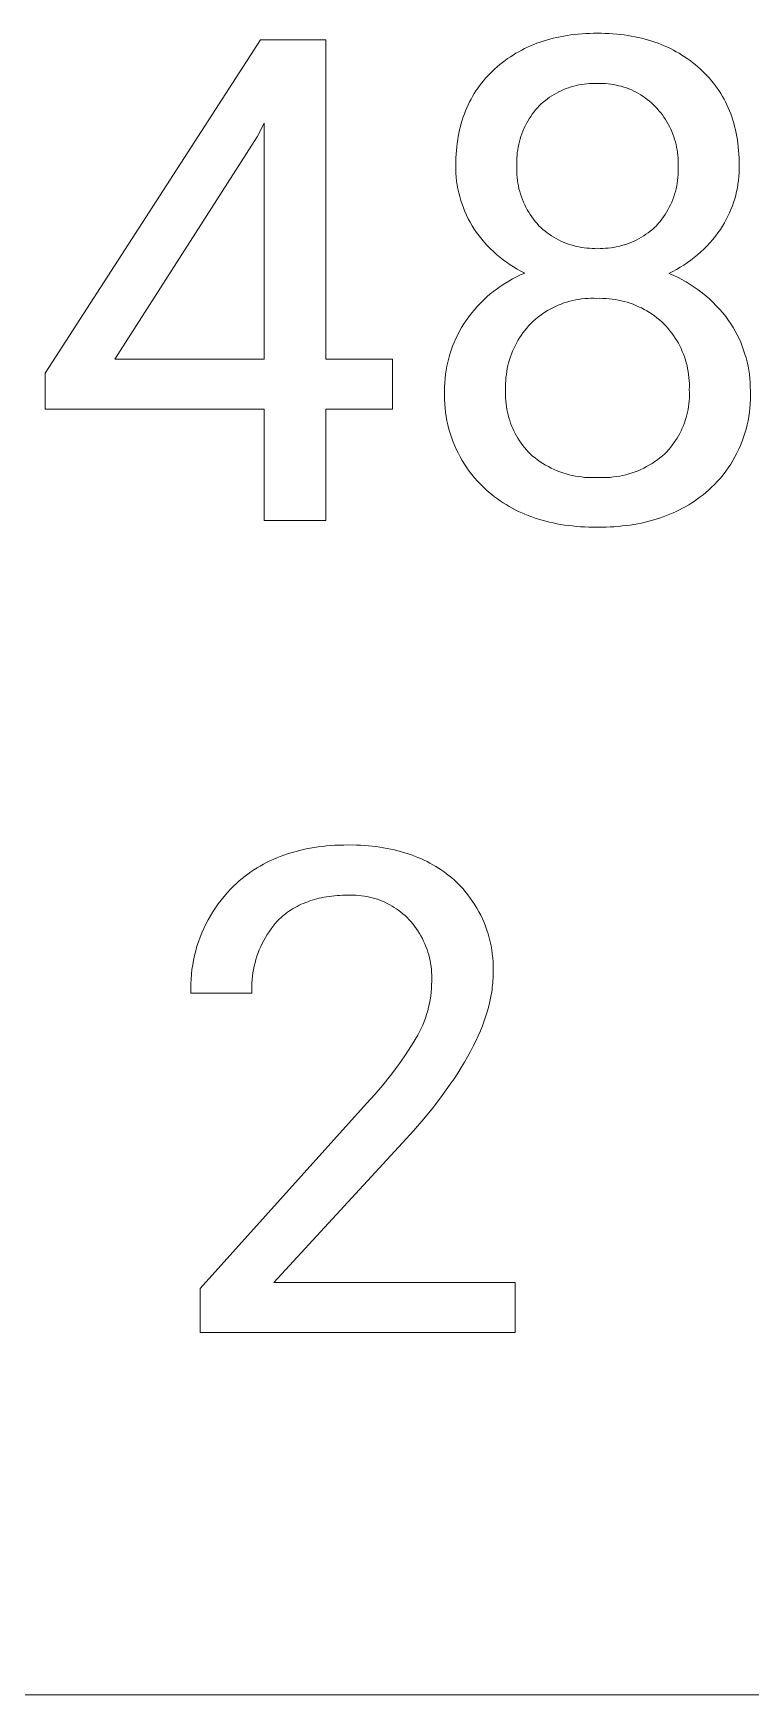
# Model space of a CAD drawing. Header units: millimetres. Extents: x 4001 to 9794, y -321 to 3726.
# Drawn here: x 8611.9 to 8693.7, y 2.4 to 192 of the extents above; entities that cross this region are included whole.
import ezdxf

# ---------------------------------------------------------------- set-up
doc = ezdxf.new("R2010")
doc.units = ezdxf.units.MM
doc.header["$MEASUREMENT"] = 0
doc.layers.add('Domyślny', color=7, linetype='Continuous', true_color=0x000000)

msp = doc.modelspace()

# ---------------------------------------------------------------- linework, layer by layer
at = {"layer": 'Domyślny', "color": 18, "lineweight": 15, "true_color": 0x000000}
for p, q in [((8671.21, 191.4), (8671.6, 191.49)), ((8671.6, 191.49), (8671.99, 191.58)), ((8671.99, 191.58), (8672.4, 191.65)), ((8672.4, 191.65), (8672.8, 191.72)), ((8672.8, 191.72), (8673.22, 191.78)), ((8673.22, 191.78), (8673.63, 191.83)), ((8673.63, 191.83), (8674.06, 191.88)), ((8674.06, 191.88), (8674.49, 191.91)), ((8674.49, 191.91), (8674.92, 191.94)), ((8674.92, 191.94), (8675.36, 191.96)), ((8675.36, 191.96), (8675.81, 191.97)), ((8675.81, 191.97), (8676.26, 191.97)), ((8676.26, 191.97), (8676.71, 191.97)), ((8676.71, 191.97), (8677.15, 191.96)), ((8677.15, 191.96), (8677.59, 191.94)), ((8677.59, 191.94), (8678.02, 191.91)), ((8678.02, 191.91), (8678.45, 191.88)), ((8678.45, 191.88), (8678.87, 191.83)), ((8678.87, 191.83), (8679.29, 191.78)), ((8679.29, 191.78), (8679.7, 191.72)), ((8679.7, 191.72), (8680.11, 191.65)), ((8680.11, 191.65), (8680.51, 191.58)), ((8680.51, 191.58), (8680.91, 191.49)), ((8680.91, 191.49), (8681.3, 191.4)), ((8613.27, 153.21), (8637.82, 191.23)), ((8637.82, 191.23), (8645.25, 191.23)), ((8645.25, 191.23), (8645.25, 154.79)), ((8666.63, 189.49), (8666.95, 189.69)), ((8666.95, 189.69), (8667.28, 189.87)), ((8667.28, 189.87), (8667.61, 190.05)), ((8667.61, 190.05), (8667.94, 190.22)), ((8667.94, 190.22), (8668.28, 190.39)), ((8668.28, 190.39), (8668.63, 190.54)), ((8668.63, 190.54), (8668.98, 190.69)), ((8668.98, 190.69), (8669.34, 190.83)), ((8669.34, 190.83), (8669.7, 190.96)), ((8669.7, 190.96), (8670.07, 191.08)), ((8670.07, 191.08), (8670.44, 191.2)), ((8670.44, 191.2), (8670.82, 191.3)), ((8670.82, 191.3), (8671.21, 191.4)), ((8681.3, 191.4), (8681.68, 191.3)), ((8681.68, 191.3), (8682.06, 191.2)), ((8682.06, 191.2), (8682.44, 191.08)), ((8682.44, 191.08), (8682.81, 190.96)), ((8682.81, 190.96), (8683.17, 190.83)), ((8683.17, 190.83), (8683.53, 190.69)), ((8683.53, 190.69), (8683.88, 190.54)), ((8683.88, 190.54), (8684.23, 190.39)), ((8684.23, 190.39), (8684.57, 190.22)), ((8684.57, 190.22), (8684.91, 190.05)), ((8684.91, 190.05), (8685.24, 189.87)), ((8685.24, 189.87), (8685.56, 189.69)), ((8685.56, 189.69), (8685.88, 189.49)), ((8664.27, 187.65), (8664.55, 187.9)), ((8664.55, 187.9), (8664.83, 188.15)), ((8664.83, 188.15), (8665.12, 188.4)), ((8665.12, 188.4), (8665.41, 188.63)), ((8665.41, 188.63), (8665.71, 188.86)), ((8665.71, 188.86), (8666.01, 189.08)), ((8666.01, 189.08), (8666.32, 189.29)), ((8666.32, 189.29), (8666.63, 189.49)), ((8685.88, 189.49), (8686.2, 189.29)), ((8686.2, 189.29), (8686.5, 189.08)), ((8686.5, 189.08), (8686.81, 188.86)), ((8686.81, 188.86), (8687.11, 188.63)), ((8687.11, 188.63), (8687.4, 188.4)), ((8687.4, 188.4), (8687.69, 188.15)), ((8687.69, 188.15), (8687.97, 187.9)), ((8687.97, 187.9), (8688.24, 187.65)), ((8662.6, 185.69), (8662.81, 185.99)), ((8662.81, 185.99), (8663.03, 186.28)), ((8663.03, 186.28), (8663.26, 186.56)), ((8663.26, 186.56), (8663.5, 186.84)), ((8663.5, 186.84), (8663.75, 187.11)), ((8663.75, 187.11), (8664.01, 187.38)), ((8664.01, 187.38), (8664.27, 187.65)), ((8672.96, 185.76), (8672.68, 185.66)), ((8673.25, 185.86), (8672.96, 185.76)), ((8673.54, 185.94), (8673.25, 185.86)), ((8673.84, 186.02), (8673.54, 185.94)), ((8674.14, 186.08), (8673.84, 186.02)), ((8674.44, 186.13), (8674.14, 186.08)), ((8674.74, 186.18), (8674.44, 186.13)), ((8675.04, 186.21), (8674.74, 186.18)), ((8675.34, 186.24), (8675.04, 186.21)), ((8675.65, 186.25), (8675.34, 186.24)), ((8675.95, 186.25), (8675.65, 186.25)), ((8676.26, 186.24), (8675.95, 186.25)), ((8676.56, 186.25), (8676.26, 186.24)), ((8676.87, 186.25), (8676.56, 186.25)), ((8677.17, 186.23), (8676.87, 186.25)), ((8677.48, 186.2), (8677.17, 186.23)), ((8677.78, 186.17), (8677.48, 186.2)), ((8678.08, 186.12), (8677.78, 186.17)), ((8678.38, 186.06), (8678.08, 186.12)), ((8678.68, 185.99), (8678.38, 186.06)), ((8678.97, 185.92), (8678.68, 185.99)), ((8679.26, 185.83), (8678.97, 185.92)), ((8679.55, 185.73), (8679.26, 185.83)), ((8688.24, 187.65), (8688.51, 187.38)), ((8688.51, 187.38), (8688.77, 187.11)), ((8688.77, 187.11), (8689.02, 186.84)), ((8689.02, 186.84), (8689.26, 186.56)), ((8689.26, 186.56), (8689.49, 186.28)), ((8689.49, 186.28), (8689.71, 185.99)), ((8689.71, 185.99), (8689.92, 185.69)), ((8661.5, 183.8), (8661.66, 184.13)), ((8661.66, 184.13), (8661.83, 184.45)), ((8661.83, 184.45), (8662.01, 184.77)), ((8662.01, 184.77), (8662.2, 185.08)), ((8662.2, 185.08), (8662.39, 185.39)), ((8662.39, 185.39), (8662.6, 185.69)), ((8669.84, 183.91), (8669.62, 183.7)), ((8670.07, 184.11), (8669.84, 183.91)), ((8670.31, 184.3), (8670.07, 184.11)), ((8670.55, 184.49), (8670.31, 184.3)), ((8670.8, 184.67), (8670.55, 184.49)), ((8671.05, 184.83), (8670.8, 184.67)), ((8671.31, 184.99), (8671.05, 184.83)), ((8671.57, 185.15), (8671.31, 184.99)), ((8671.84, 185.29), (8671.57, 185.15)), ((8672.12, 185.42), (8671.84, 185.29)), ((8672.39, 185.54), (8672.12, 185.42)), ((8672.68, 185.66), (8672.39, 185.54)), ((8679.83, 185.62), (8679.55, 185.73)), ((8680.12, 185.5), (8679.83, 185.62)), ((8680.39, 185.37), (8680.12, 185.5)), ((8680.66, 185.24), (8680.39, 185.37)), ((8680.93, 185.09), (8680.66, 185.24)), ((8681.19, 184.93), (8680.93, 185.09)), ((8681.45, 184.77), (8681.19, 184.93)), ((8681.7, 184.59), (8681.45, 184.77)), ((8681.94, 184.41), (8681.7, 184.59)), ((8682.18, 184.22), (8681.94, 184.41)), ((8682.41, 184.02), (8682.18, 184.22)), ((8682.64, 183.82), (8682.41, 184.02)), ((8689.92, 185.69), (8690.13, 185.39)), ((8690.13, 185.39), (8690.32, 185.08)), ((8690.32, 185.08), (8690.51, 184.77)), ((8690.51, 184.77), (8690.69, 184.45)), ((8690.69, 184.45), (8690.86, 184.13)), ((8690.86, 184.13), (8691.02, 183.8)), ((8660.72, 181.7), (8660.83, 182.07)), ((8660.83, 182.07), (8660.95, 182.42)), ((8660.95, 182.42), (8661.07, 182.78)), ((8661.07, 182.78), (8661.21, 183.12)), ((8661.21, 183.12), (8661.35, 183.46)), ((8661.35, 183.46), (8661.5, 183.8)), ((8668.46, 182.2), (8668.3, 181.93)), ((8668.64, 182.47), (8668.46, 182.2)), ((8668.82, 182.73), (8668.64, 182.47)), ((8669.01, 182.98), (8668.82, 182.73)), ((8669.2, 183.23), (8669.01, 182.98)), ((8669.41, 183.47), (8669.2, 183.23)), ((8669.62, 183.7), (8669.41, 183.47)), ((8682.85, 183.6), (8682.64, 183.82)), ((8683.07, 183.37), (8682.85, 183.6)), ((8683.27, 183.14), (8683.07, 183.37)), ((8683.47, 182.9), (8683.27, 183.14)), ((8683.66, 182.65), (8683.47, 182.9)), ((8683.84, 182.39), (8683.66, 182.65)), ((8684.01, 182.13), (8683.84, 182.39)), ((8684.17, 181.87), (8684.01, 182.13)), ((8691.02, 183.8), (8691.17, 183.46)), ((8691.17, 183.46), (8691.32, 183.12)), ((8691.32, 183.12), (8691.45, 182.78)), ((8691.45, 182.78), (8691.58, 182.42)), ((8691.58, 182.42), (8691.69, 182.07)), ((8691.69, 182.07), (8691.8, 181.7)), ((8637.42, 180.17), (8621.18, 154.79)), ((8638.25, 181.7), (8637.42, 180.17)), ((8638.25, 154.79), (8638.25, 181.7)), ((8660.31, 179.81), (8660.37, 180.2)), ((8660.37, 180.2), (8660.44, 180.58)), ((8660.44, 180.58), (8660.53, 180.96)), ((8660.53, 180.96), (8660.62, 181.34)), ((8660.62, 181.34), (8660.72, 181.7)), ((8667.53, 180.21), (8667.43, 179.91)), ((8667.63, 180.51), (8667.53, 180.21)), ((8667.75, 180.8), (8667.63, 180.51)), ((8667.87, 181.09), (8667.75, 180.8)), ((8668.01, 181.38), (8667.87, 181.09)), ((8668.15, 181.66), (8668.01, 181.38)), ((8668.3, 181.93), (8668.15, 181.66)), ((8684.33, 181.6), (8684.17, 181.87)), ((8684.47, 181.32), (8684.33, 181.6)), ((8684.61, 181.04), (8684.47, 181.32)), ((8684.73, 180.75), (8684.61, 181.04)), ((8684.85, 180.46), (8684.73, 180.75)), ((8684.96, 180.17), (8684.85, 180.46)), ((8685.05, 179.87), (8684.96, 180.17)), ((8691.8, 181.7), (8691.9, 181.34)), ((8691.9, 181.34), (8691.99, 180.96)), ((8691.99, 180.96), (8692.07, 180.58)), ((8692.07, 180.58), (8692.15, 180.2)), ((8692.15, 180.2), (8692.21, 179.81)), ((8660.11, 177.77), (8660.13, 178.18)), ((8660.13, 178.18), (8660.16, 178.6)), ((8660.16, 178.6), (8660.2, 179.01)), ((8660.2, 179.01), (8660.25, 179.41)), ((8660.25, 179.41), (8660.31, 179.81)), ((8667.11, 178.37), (8667.08, 178.05)), ((8667.16, 178.68), (8667.11, 178.37)), ((8667.21, 178.99), (8667.16, 178.68)), ((8667.27, 179.3), (8667.21, 178.99)), ((8667.35, 179.61), (8667.27, 179.3)), ((8667.43, 179.91), (8667.35, 179.61)), ((8685.14, 179.57), (8685.05, 179.87)), ((8685.22, 179.27), (8685.14, 179.57)), ((8685.28, 178.97), (8685.22, 179.27)), ((8685.34, 178.66), (8685.28, 178.97)), ((8685.39, 178.35), (8685.34, 178.66)), ((8685.42, 178.04), (8685.39, 178.35)), ((8692.21, 179.81), (8692.27, 179.41)), ((8692.27, 179.41), (8692.31, 179.01)), ((8692.31, 179.01), (8692.35, 178.6)), ((8692.35, 178.6), (8692.38, 178.18)), ((8692.38, 178.18), (8692.41, 177.77)), ((8660.09, 176.91), (8660.1, 177.34)), ((8660.09, 176.46), (8660.09, 176.91)), ((8660.11, 176.01), (8660.09, 176.46)), ((8660.1, 177.34), (8660.11, 177.77)), ((8667.06, 177.74), (8667.05, 177.42)), ((8667.05, 177.42), (8667.05, 177.11)), ((8667.05, 177.11), (8667.06, 176.79)), ((8667.06, 176.79), (8667.05, 176.47)), ((8667.05, 176.47), (8667.05, 176.15)), ((8667.08, 178.05), (8667.06, 177.74)), ((8685.45, 177.73), (8685.42, 178.04)), ((8685.46, 177.42), (8685.45, 177.73)), ((8685.47, 177.1), (8685.46, 177.42)), ((8685.46, 176.79), (8685.47, 177.1)), ((8685.47, 176.47), (8685.46, 176.79)), ((8685.47, 176.15), (8685.47, 176.47)), ((8692.41, 177.77), (8692.42, 177.34)), ((8692.42, 176.48), (8692.41, 176.05)), ((8692.42, 177.34), (8692.42, 176.91)), ((8692.42, 176.91), (8692.42, 176.48)), ((8660.15, 175.55), (8660.11, 176.01)), ((8660.19, 175.11), (8660.15, 175.55)), ((8660.26, 174.66), (8660.19, 175.11)), ((8660.34, 174.21), (8660.26, 174.66)), ((8667.05, 176.15), (8667.07, 175.83)), ((8667.07, 175.83), (8667.09, 175.5)), ((8667.09, 175.5), (8667.13, 175.18)), ((8667.13, 175.18), (8667.17, 174.86)), ((8667.17, 174.86), (8667.23, 174.55)), ((8667.23, 174.55), (8667.3, 174.23)), ((8685.22, 174.24), (8685.29, 174.55)), ((8685.29, 174.55), (8685.35, 174.87)), ((8685.35, 174.87), (8685.39, 175.19)), ((8685.39, 175.19), (8685.43, 175.51)), ((8685.43, 175.51), (8685.45, 175.83)), ((8685.45, 175.83), (8685.47, 176.15)), ((8692.28, 174.77), (8692.21, 174.34)), ((8692.34, 175.19), (8692.28, 174.77)), ((8692.38, 175.62), (8692.34, 175.19)), ((8692.41, 176.05), (8692.38, 175.62)), ((8660.43, 173.77), (8660.34, 174.21)), ((8660.54, 173.33), (8660.43, 173.77)), ((8660.67, 172.9), (8660.54, 173.33)), ((8660.81, 172.47), (8660.67, 172.9)), ((8667.3, 174.23), (8667.38, 173.92)), ((8667.38, 173.92), (8667.48, 173.61)), ((8667.48, 173.61), (8667.58, 173.3)), ((8667.58, 173.3), (8667.69, 173)), ((8667.69, 173), (8667.81, 172.7)), ((8667.81, 172.7), (8667.95, 172.41)), ((8684.59, 172.41), (8684.72, 172.71)), ((8684.72, 172.71), (8684.84, 173.01)), ((8684.84, 173.01), (8684.95, 173.31)), ((8684.95, 173.31), (8685.05, 173.61)), ((8685.05, 173.61), (8685.14, 173.92)), ((8685.14, 173.92), (8685.22, 174.24)), ((8691.78, 172.68), (8691.64, 172.27)), ((8691.91, 173.09), (8691.78, 172.68)), ((8692.02, 173.5), (8691.91, 173.09)), ((8692.12, 173.92), (8692.02, 173.5)), ((8692.21, 174.34), (8692.12, 173.92)), ((8660.97, 172.05), (8660.81, 172.47)), ((8661.14, 171.63), (8660.97, 172.05)), ((8661.32, 171.22), (8661.14, 171.63)), ((8661.52, 170.81), (8661.32, 171.22)), ((8661.73, 170.41), (8661.52, 170.81)), ((8667.95, 172.41), (8668.09, 172.12)), ((8668.09, 172.12), (8668.25, 171.84)), ((8668.25, 171.84), (8668.41, 171.56)), ((8668.41, 171.56), (8668.58, 171.29)), ((8668.58, 171.29), (8668.76, 171.02)), ((8668.76, 171.02), (8668.96, 170.76)), ((8668.96, 170.76), (8669.16, 170.51)), ((8683.39, 170.51), (8683.59, 170.76)), ((8683.59, 170.76), (8683.78, 171.02)), ((8683.78, 171.02), (8683.96, 171.29)), ((8683.96, 171.29), (8684.13, 171.56)), ((8684.13, 171.56), (8684.29, 171.84)), ((8684.29, 171.84), (8684.44, 172.13)), ((8684.44, 172.13), (8684.59, 172.41)), ((8690.94, 170.71), (8690.73, 170.33)), ((8691.13, 171.09), (8690.94, 170.71)), ((8691.32, 171.48), (8691.13, 171.09)), ((8691.48, 171.87), (8691.32, 171.48)), ((8691.64, 172.27), (8691.48, 171.87)), ((8661.96, 170.02), (8661.73, 170.41)), ((8662.2, 169.64), (8661.96, 170.02)), ((8662.47, 169.24), (8662.2, 169.64)), ((8662.76, 168.85), (8662.47, 169.24)), ((8663.06, 168.47), (8662.76, 168.85)), ((8669.16, 170.51), (8669.37, 170.26)), ((8669.37, 170.26), (8669.58, 170.02)), ((8669.58, 170.02), (8669.8, 169.81)), ((8669.8, 169.81), (8670.03, 169.6)), ((8670.03, 169.6), (8670.27, 169.41)), ((8670.27, 169.41), (8670.51, 169.22)), ((8670.51, 169.22), (8670.76, 169.04)), ((8670.76, 169.04), (8671.01, 168.86)), ((8671.01, 168.86), (8671.27, 168.7)), ((8671.27, 168.7), (8671.54, 168.55)), ((8681, 168.55), (8681.27, 168.7)), ((8681.27, 168.7), (8681.53, 168.86)), ((8681.53, 168.86), (8681.79, 169.04)), ((8681.79, 169.04), (8682.04, 169.22)), ((8682.04, 169.22), (8682.28, 169.41)), ((8682.28, 169.41), (8682.52, 169.6)), ((8682.52, 169.6), (8682.75, 169.81)), ((8682.75, 169.81), (8682.97, 170.02)), ((8682.97, 170.02), (8683.19, 170.26)), ((8683.19, 170.26), (8683.39, 170.51)), ((8689.7, 168.81), (8689.4, 168.43)), ((8690, 169.2), (8689.7, 168.81)), ((8690.28, 169.6), (8690, 169.2)), ((8690.51, 169.96), (8690.28, 169.6)), ((8690.73, 170.33), (8690.51, 169.96)), ((8663.37, 168.1), (8663.06, 168.47)), ((8663.69, 167.74), (8663.37, 168.1)), ((8664.03, 167.4), (8663.69, 167.74)), ((8664.38, 167.06), (8664.03, 167.4)), ((8664.74, 166.74), (8664.38, 167.06)), ((8671.54, 168.55), (8671.81, 168.4)), ((8671.81, 168.4), (8672.08, 168.27)), ((8672.08, 168.27), (8672.36, 168.14)), ((8672.36, 168.14), (8672.65, 168.02)), ((8672.65, 168.02), (8672.94, 167.92)), ((8672.94, 167.92), (8673.23, 167.82)), ((8673.23, 167.82), (8673.52, 167.74)), ((8673.52, 167.74), (8673.82, 167.66)), ((8673.82, 167.66), (8674.12, 167.6)), ((8674.12, 167.6), (8674.42, 167.54)), ((8674.42, 167.54), (8674.73, 167.5)), ((8674.73, 167.5), (8675.03, 167.46)), ((8675.03, 167.46), (8675.34, 167.44)), ((8675.34, 167.44), (8675.64, 167.43)), ((8675.64, 167.43), (8675.95, 167.43)), ((8675.95, 167.43), (8676.26, 167.44)), ((8676.26, 167.44), (8676.57, 167.43)), ((8676.57, 167.43), (8676.87, 167.43)), ((8676.87, 167.43), (8677.18, 167.44)), ((8677.18, 167.44), (8677.49, 167.47)), ((8677.49, 167.47), (8677.8, 167.5)), ((8677.8, 167.5), (8678.1, 167.54)), ((8678.1, 167.54), (8678.4, 167.6)), ((8678.4, 167.6), (8678.71, 167.66)), ((8678.71, 167.66), (8679.01, 167.74)), ((8679.01, 167.74), (8679.3, 167.83)), ((8679.3, 167.83), (8679.59, 167.92)), ((8679.59, 167.92), (8679.88, 168.03)), ((8679.88, 168.03), (8680.17, 168.14)), ((8680.17, 168.14), (8680.45, 168.27)), ((8680.45, 168.27), (8680.73, 168.4)), ((8680.73, 168.4), (8681, 168.55)), ((8688.04, 167.02), (8687.68, 166.69)), ((8688.4, 167.35), (8688.04, 167.02)), ((8688.74, 167.7), (8688.4, 167.35)), ((8689.08, 168.06), (8688.74, 167.7)), ((8689.4, 168.43), (8689.08, 168.06)), ((8665.11, 166.43), (8664.74, 166.74)), ((8665.49, 166.13), (8665.11, 166.43)), ((8665.88, 165.84), (8665.49, 166.13)), ((8666.28, 165.57), (8665.88, 165.84)), ((8666.69, 165.31), (8666.28, 165.57)), ((8667.1, 165.07), (8666.69, 165.31)), ((8667.53, 164.84), (8667.1, 165.07)), ((8685.27, 165.03), (8684.84, 164.8)), ((8685.69, 165.27), (8685.27, 165.03)), ((8686.11, 165.53), (8685.69, 165.27)), ((8686.51, 165.8), (8686.11, 165.53)), ((8686.91, 166.09), (8686.51, 165.8)), ((8687.3, 166.38), (8686.91, 166.09)), ((8687.68, 166.69), (8687.3, 166.38)), ((8664.84, 162.86), (8665.26, 163.16)), ((8665.26, 163.16), (8665.69, 163.44)), ((8665.69, 163.44), (8666.13, 163.7)), ((8666.13, 163.7), (8666.57, 163.96)), ((8666.57, 163.96), (8667.03, 164.19)), ((8667.03, 164.19), (8667.49, 164.42)), ((8667.49, 164.42), (8667.96, 164.62)), ((8667.96, 164.62), (8667.53, 164.84)), ((8684.84, 164.8), (8684.4, 164.58)), ((8684.4, 164.58), (8684.9, 164.36)), ((8684.9, 164.36), (8685.4, 164.13)), ((8685.4, 164.13), (8685.89, 163.88)), ((8685.89, 163.88), (8686.37, 163.61)), ((8686.37, 163.61), (8686.84, 163.32)), ((8686.84, 163.32), (8687.29, 163.02)), ((8687.29, 163.02), (8687.74, 162.7)), ((8662.55, 160.81), (8662.9, 161.18)), ((8662.9, 161.18), (8663.26, 161.54)), ((8663.26, 161.54), (8663.64, 161.89)), ((8663.64, 161.89), (8664.03, 162.23)), ((8664.03, 162.23), (8664.43, 162.55)), ((8664.43, 162.55), (8664.84, 162.86)), ((8672.43, 161.2), (8672.11, 161.08)), ((8672.76, 161.3), (8672.43, 161.2)), ((8673.1, 161.4), (8672.76, 161.3)), ((8673.43, 161.48), (8673.1, 161.4)), ((8673.77, 161.55), (8673.43, 161.48)), ((8674.11, 161.61), (8673.77, 161.55)), ((8674.45, 161.66), (8674.11, 161.61)), ((8674.8, 161.7), (8674.45, 161.66)), ((8675.14, 161.72), (8674.8, 161.7)), ((8675.49, 161.74), (8675.14, 161.72)), ((8675.83, 161.74), (8675.49, 161.74)), ((8676.18, 161.73), (8675.83, 161.74)), ((8676.53, 161.74), (8676.18, 161.73)), ((8676.88, 161.73), (8676.53, 161.74)), ((8677.23, 161.71), (8676.88, 161.73)), ((8677.58, 161.69), (8677.23, 161.71)), ((8677.93, 161.65), (8677.58, 161.69)), ((8678.28, 161.6), (8677.93, 161.65)), ((8678.62, 161.53), (8678.28, 161.6)), ((8678.97, 161.46), (8678.62, 161.53)), ((8679.31, 161.37), (8678.97, 161.46)), ((8679.64, 161.28), (8679.31, 161.37)), ((8679.98, 161.17), (8679.64, 161.28)), ((8680.31, 161.05), (8679.98, 161.17)), ((8687.74, 162.7), (8688.18, 162.37)), ((8688.18, 162.37), (8688.6, 162.02)), ((8688.6, 162.02), (8689.02, 161.66)), ((8689.02, 161.66), (8689.42, 161.28)), ((8689.42, 161.28), (8689.8, 160.89)), ((8661.27, 159.2), (8661.57, 159.62)), ((8661.57, 159.62), (8661.88, 160.02)), ((8661.88, 160.02), (8662.21, 160.42)), ((8662.21, 160.42), (8662.55, 160.81)), ((8669.15, 159.32), (8668.89, 159.09)), ((8669.42, 159.54), (8669.15, 159.32)), ((8669.69, 159.75), (8669.42, 159.54)), ((8669.97, 159.95), (8669.69, 159.75)), ((8670.26, 160.14), (8669.97, 159.95)), ((8670.55, 160.33), (8670.26, 160.14)), ((8670.85, 160.5), (8670.55, 160.33)), ((8671.16, 160.66), (8670.85, 160.5)), ((8671.47, 160.81), (8671.16, 160.66)), ((8671.79, 160.95), (8671.47, 160.81)), ((8672.11, 161.08), (8671.79, 160.95)), ((8680.63, 160.92), (8680.31, 161.05)), ((8680.95, 160.78), (8680.63, 160.92)), ((8681.27, 160.63), (8680.95, 160.78)), ((8681.58, 160.47), (8681.27, 160.63)), ((8681.89, 160.29), (8681.58, 160.47)), ((8682.18, 160.11), (8681.89, 160.29)), ((8682.48, 159.92), (8682.18, 160.11)), ((8682.76, 159.72), (8682.48, 159.92)), ((8683.04, 159.5), (8682.76, 159.72)), ((8683.32, 159.28), (8683.04, 159.5)), ((8683.58, 159.05), (8683.32, 159.28)), ((8689.8, 160.89), (8690.18, 160.49)), ((8690.18, 160.49), (8690.54, 160.07)), ((8690.54, 160.07), (8690.88, 159.64)), ((8690.88, 159.64), (8691.21, 159.2)), ((8660.1, 157.15), (8660.31, 157.57)), ((8660.31, 157.57), (8660.53, 157.99)), ((8660.53, 157.99), (8660.76, 158.4)), ((8660.76, 158.4), (8661.01, 158.81)), ((8661.01, 158.81), (8661.27, 159.2)), ((8667.55, 157.51), (8667.36, 157.23)), ((8667.75, 157.8), (8667.55, 157.51)), ((8667.96, 158.07), (8667.75, 157.8)), ((8668.18, 158.34), (8667.96, 158.07)), ((8668.4, 158.6), (8668.18, 158.34)), ((8668.64, 158.85), (8668.4, 158.6)), ((8668.89, 159.09), (8668.64, 158.85)), ((8683.84, 158.81), (8683.58, 159.05)), ((8684.08, 158.56), (8683.84, 158.81)), ((8684.3, 158.31), (8684.08, 158.56)), ((8684.52, 158.04), (8684.3, 158.31)), ((8684.73, 157.77), (8684.52, 158.04)), ((8684.94, 157.49), (8684.73, 157.77)), ((8685.13, 157.2), (8684.94, 157.49)), ((8691.21, 159.2), (8691.47, 158.81)), ((8691.47, 158.81), (8691.73, 158.41)), ((8691.73, 158.41), (8691.96, 158)), ((8691.96, 158), (8692.19, 157.58)), ((8692.19, 157.58), (8692.4, 157.15)), ((8659.43, 155.38), (8659.57, 155.83)), ((8659.57, 155.83), (8659.73, 156.27)), ((8659.73, 156.27), (8659.91, 156.71)), ((8659.91, 156.71), (8660.1, 157.15)), ((8666.57, 155.7), (8666.44, 155.37)), ((8666.7, 156.01), (8666.57, 155.7)), ((8666.85, 156.32), (8666.7, 156.01)), ((8667.01, 156.63), (8666.85, 156.32)), ((8667.18, 156.93), (8667.01, 156.63)), ((8667.36, 157.23), (8667.18, 156.93)), ((8685.31, 156.91), (8685.13, 157.2)), ((8685.48, 156.61), (8685.31, 156.91)), ((8685.64, 156.31), (8685.48, 156.61)), ((8685.79, 156), (8685.64, 156.31)), ((8685.93, 155.68), (8685.79, 156)), ((8686.06, 155.36), (8685.93, 155.68)), ((8692.4, 157.15), (8692.59, 156.72)), ((8692.59, 156.72), (8692.77, 156.28)), ((8692.77, 156.28), (8692.93, 155.83)), ((8692.93, 155.83), (8693.08, 155.38)), ((8621.18, 154.79), (8638.25, 154.79)), ((8645.25, 154.79), (8652.87, 154.79)), ((8652.87, 154.79), (8652.87, 149.1)), ((8659, 153.53), (8659.08, 154)), ((8659.08, 154), (8659.18, 154.46)), ((8659.18, 154.46), (8659.3, 154.92)), ((8659.3, 154.92), (8659.43, 155.38)), ((8665.97, 153.72), (8665.9, 153.38)), ((8666.04, 154.05), (8665.97, 153.72)), ((8666.12, 154.39), (8666.04, 154.05)), ((8666.22, 154.72), (8666.12, 154.39)), ((8666.32, 155.05), (8666.22, 154.72)), ((8666.44, 155.37), (8666.32, 155.05)), ((8686.18, 155.04), (8686.06, 155.36)), ((8686.29, 154.71), (8686.18, 155.04)), ((8686.38, 154.38), (8686.29, 154.71)), ((8686.47, 154.05), (8686.38, 154.38)), ((8686.54, 153.71), (8686.47, 154.05)), ((8686.6, 153.37), (8686.54, 153.71)), ((8693.08, 155.38), (8693.21, 154.93)), ((8693.21, 154.93), (8693.33, 154.47)), ((8693.33, 154.47), (8693.43, 154.01)), ((8693.43, 154.01), (8693.52, 153.54)), ((8693.52, 153.54), (8693.59, 153.07)), ((8613.27, 149.1), (8613.27, 153.21)), ((8658.82, 151.65), (8658.84, 152.12)), ((8658.82, 151.18), (8658.82, 151.65)), ((8658.84, 152.12), (8658.88, 152.59)), ((8658.88, 152.59), (8658.93, 153.07)), ((8658.93, 153.07), (8659, 153.53)), ((8665.78, 152), (8665.77, 151.66)), ((8665.77, 151.66), (8665.78, 151.31)), ((8665.79, 152.35), (8665.78, 152)), ((8665.82, 152.69), (8665.79, 152.35)), ((8665.86, 153.03), (8665.82, 152.69)), ((8665.9, 153.38), (8665.86, 153.03)), ((8686.65, 153.03), (8686.6, 153.37)), ((8686.69, 152.69), (8686.65, 153.03)), ((8686.72, 152.34), (8686.69, 152.69)), ((8686.74, 152), (8686.72, 152.34)), ((8686.73, 151.31), (8686.74, 151.66)), ((8686.74, 151.66), (8686.74, 152)), ((8693.59, 153.07), (8693.64, 152.6)), ((8693.64, 152.6), (8693.67, 152.12)), ((8693.67, 152.12), (8693.69, 151.65)), ((8693.69, 151.65), (8693.7, 151.18)), ((8658.81, 150.69), (8658.82, 151.18)), ((8658.81, 150.2), (8658.81, 150.69)), ((8658.83, 149.71), (8658.81, 150.2)), ((8665.78, 151.31), (8665.77, 150.99)), ((8665.77, 150.99), (8665.77, 150.66)), ((8665.77, 150.66), (8665.78, 150.34)), ((8665.78, 150.34), (8665.8, 150.02)), ((8665.8, 150.02), (8665.83, 149.7)), ((8686.68, 149.7), (8686.72, 150.02)), ((8686.72, 150.02), (8686.74, 150.34)), ((8686.74, 150.99), (8686.73, 151.31)), ((8686.75, 150.67), (8686.74, 150.99)), ((8686.74, 150.34), (8686.75, 150.67)), ((8693.71, 150.2), (8693.69, 149.71)), ((8693.7, 151.18), (8693.71, 150.69)), ((8693.71, 150.69), (8693.71, 150.2)), ((8638.25, 149.1), (8613.27, 149.1)), ((8638.25, 136.37), (8638.25, 149.1)), ((8652.87, 149.1), (8645.25, 149.1)), ((8645.25, 149.1), (8645.25, 136.37)), ((8658.87, 149.22), (8658.83, 149.71)), ((8658.92, 148.74), (8658.87, 149.22)), ((8658.99, 148.26), (8658.92, 148.74)), ((8659.08, 147.77), (8658.99, 148.26)), ((8665.83, 149.7), (8665.87, 149.38)), ((8665.87, 149.38), (8665.92, 149.06)), ((8665.92, 149.06), (8665.99, 148.74)), ((8665.99, 148.74), (8666.06, 148.43)), ((8666.06, 148.43), (8666.15, 148.11)), ((8666.15, 148.11), (8666.24, 147.81)), ((8686.27, 147.81), (8686.37, 148.12)), ((8686.37, 148.12), (8686.45, 148.43)), ((8686.45, 148.43), (8686.53, 148.75)), ((8686.53, 148.75), (8686.59, 149.06)), ((8686.59, 149.06), (8686.64, 149.38)), ((8686.64, 149.38), (8686.68, 149.7)), ((8693.53, 148.25), (8693.44, 147.77)), ((8693.6, 148.73), (8693.53, 148.25)), ((8693.65, 149.22), (8693.6, 148.73)), ((8693.69, 149.71), (8693.65, 149.22)), ((8659.19, 147.3), (8659.08, 147.77)), ((8659.3, 146.82), (8659.19, 147.3)), ((8659.44, 146.35), (8659.3, 146.82)), ((8659.59, 145.89), (8659.44, 146.35)), ((8666.24, 147.81), (8666.35, 147.5)), ((8666.35, 147.5), (8666.46, 147.2)), ((8666.46, 147.2), (8666.59, 146.9)), ((8666.59, 146.9), (8666.72, 146.61)), ((8666.72, 146.61), (8666.87, 146.32)), ((8666.87, 146.32), (8667.02, 146.03)), ((8667.02, 146.03), (8667.18, 145.76)), ((8685.33, 145.77), (8685.49, 146.05)), ((8685.49, 146.05), (8685.65, 146.33)), ((8685.65, 146.33), (8685.79, 146.62)), ((8685.79, 146.62), (8685.93, 146.91)), ((8685.93, 146.91), (8686.05, 147.21)), ((8686.05, 147.21), (8686.17, 147.51)), ((8686.17, 147.51), (8686.27, 147.81)), ((8693.08, 146.34), (8692.93, 145.88)), ((8693.22, 146.81), (8693.08, 146.34)), ((8693.34, 147.29), (8693.22, 146.81)), ((8693.44, 147.77), (8693.34, 147.29)), ((8659.76, 145.43), (8659.59, 145.89)), ((8659.94, 144.98), (8659.76, 145.43)), ((8660.14, 144.53), (8659.94, 144.98)), ((8660.35, 144.09), (8660.14, 144.53)), ((8660.58, 143.66), (8660.35, 144.09)), ((8667.18, 145.76), (8667.36, 145.48)), ((8667.36, 145.48), (8667.54, 145.22)), ((8667.54, 145.22), (8667.73, 144.95)), ((8667.73, 144.95), (8667.93, 144.7)), ((8667.93, 144.7), (8668.14, 144.45)), ((8668.14, 144.45), (8668.36, 144.21)), ((8668.36, 144.21), (8668.58, 143.98)), ((8683.93, 144), (8684.16, 144.23)), ((8684.16, 144.23), (8684.38, 144.47)), ((8684.38, 144.47), (8684.58, 144.72)), ((8684.58, 144.72), (8684.78, 144.97)), ((8684.78, 144.97), (8684.97, 145.23)), ((8684.97, 145.23), (8685.16, 145.5)), ((8685.16, 145.5), (8685.33, 145.77)), ((8692.17, 144.08), (8691.94, 143.64)), ((8692.39, 144.52), (8692.17, 144.08)), ((8692.58, 144.96), (8692.39, 144.52)), ((8692.77, 145.42), (8692.58, 144.96)), ((8692.93, 145.88), (8692.77, 145.42)), ((8660.82, 143.23), (8660.58, 143.66)), ((8661.08, 142.82), (8660.82, 143.23)), ((8661.35, 142.41), (8661.08, 142.82)), ((8661.63, 142.01), (8661.35, 142.41)), ((8668.58, 143.98), (8668.85, 143.74)), ((8668.85, 143.74), (8669.14, 143.52)), ((8669.14, 143.52), (8669.43, 143.3)), ((8669.43, 143.3), (8669.72, 143.09)), ((8669.72, 143.09), (8670.03, 142.89)), ((8670.03, 142.89), (8670.34, 142.71)), ((8670.34, 142.71), (8670.66, 142.53)), ((8670.66, 142.53), (8670.98, 142.36)), ((8670.98, 142.36), (8671.31, 142.21)), ((8671.31, 142.21), (8671.64, 142.07)), ((8680.88, 142.07), (8681.21, 142.22)), ((8681.21, 142.22), (8681.54, 142.37)), ((8681.54, 142.37), (8681.86, 142.54)), ((8681.86, 142.54), (8682.18, 142.72)), ((8682.18, 142.72), (8682.49, 142.9)), ((8682.49, 142.9), (8682.79, 143.1)), ((8682.79, 143.1), (8683.09, 143.31)), ((8683.09, 143.31), (8683.38, 143.53)), ((8683.38, 143.53), (8683.66, 143.76)), ((8683.66, 143.76), (8683.93, 144)), ((8691.17, 142.39), (8690.89, 142)), ((8691.45, 142.8), (8691.17, 142.39)), ((8691.7, 143.22), (8691.45, 142.8)), ((8691.94, 143.64), (8691.7, 143.22)), ((8661.93, 141.63), (8661.63, 142.01)), ((8662.24, 141.25), (8661.93, 141.63)), ((8662.56, 140.88), (8662.24, 141.25)), ((8662.9, 140.53), (8662.56, 140.88)), ((8663.24, 140.18), (8662.9, 140.53)), ((8671.64, 142.07), (8671.98, 141.94)), ((8671.98, 141.94), (8672.32, 141.82)), ((8672.32, 141.82), (8672.67, 141.71)), ((8672.67, 141.71), (8673.02, 141.61)), ((8673.02, 141.61), (8673.37, 141.53)), ((8673.37, 141.53), (8673.73, 141.46)), ((8673.73, 141.46), (8674.09, 141.4)), ((8674.09, 141.4), (8674.45, 141.35)), ((8674.45, 141.35), (8674.81, 141.31)), ((8674.81, 141.31), (8675.17, 141.29)), ((8675.17, 141.29), (8675.53, 141.28)), ((8675.53, 141.28), (8675.89, 141.28)), ((8675.89, 141.28), (8676.26, 141.3)), ((8676.26, 141.3), (8676.62, 141.28)), ((8676.62, 141.28), (8676.98, 141.28)), ((8676.98, 141.28), (8677.35, 141.29)), ((8677.35, 141.29), (8677.71, 141.31)), ((8677.71, 141.31), (8678.07, 141.35)), ((8678.07, 141.35), (8678.43, 141.4)), ((8678.43, 141.4), (8678.79, 141.46)), ((8678.79, 141.46), (8679.15, 141.53)), ((8679.15, 141.53), (8679.5, 141.61)), ((8679.5, 141.61), (8679.85, 141.71)), ((8679.85, 141.71), (8680.2, 141.82)), ((8680.2, 141.82), (8680.54, 141.94)), ((8680.54, 141.94), (8680.88, 142.07)), ((8689.62, 140.51), (8689.27, 140.17)), ((8689.96, 140.86), (8689.62, 140.51)), ((8690.28, 141.23), (8689.96, 140.86)), ((8690.59, 141.61), (8690.28, 141.23)), ((8690.89, 142), (8690.59, 141.61)), ((8663.6, 139.85), (8663.24, 140.18)), ((8663.9, 139.59), (8663.6, 139.85)), ((8664.21, 139.34), (8663.9, 139.59)), ((8664.52, 139.09), (8664.21, 139.34)), ((8664.84, 138.86), (8664.52, 139.09)), ((8665.16, 138.63), (8664.84, 138.86)), ((8665.49, 138.41), (8665.16, 138.63)), ((8665.83, 138.2), (8665.49, 138.41)), ((8687, 138.39), (8686.66, 138.18)), ((8687.34, 138.61), (8687, 138.39)), ((8687.66, 138.84), (8687.34, 138.61)), ((8687.98, 139.07), (8687.66, 138.84)), ((8688.3, 139.32), (8687.98, 139.07)), ((8688.61, 139.57), (8688.3, 139.32)), ((8688.91, 139.83), (8688.61, 139.57)), ((8689.27, 140.17), (8688.91, 139.83)), ((8666.17, 137.99), (8665.83, 138.2)), ((8666.52, 137.8), (8666.17, 137.99)), ((8666.88, 137.61), (8666.52, 137.8)), ((8667.24, 137.43), (8666.88, 137.61)), ((8667.61, 137.26), (8667.24, 137.43)), ((8667.98, 137.1), (8667.61, 137.26)), ((8668.36, 136.95), (8667.98, 137.1)), ((8668.75, 136.8), (8668.36, 136.95)), ((8669.14, 136.67), (8668.75, 136.8)), ((8669.54, 136.54), (8669.14, 136.67)), ((8669.95, 136.42), (8669.54, 136.54)), ((8682.95, 136.53), (8682.54, 136.41)), ((8683.34, 136.66), (8682.95, 136.53)), ((8683.74, 136.79), (8683.34, 136.66)), ((8684.12, 136.94), (8683.74, 136.79)), ((8684.5, 137.09), (8684.12, 136.94)), ((8684.88, 137.25), (8684.5, 137.09)), ((8685.25, 137.42), (8684.88, 137.25)), ((8685.61, 137.6), (8685.25, 137.42)), ((8685.97, 137.78), (8685.61, 137.6)), ((8686.32, 137.98), (8685.97, 137.78)), ((8686.66, 138.18), (8686.32, 137.98)), ((8645.25, 136.37), (8638.25, 136.37)), ((8670.36, 136.31), (8669.95, 136.42)), ((8670.77, 136.2), (8670.36, 136.31)), ((8671.2, 136.11), (8670.77, 136.2)), ((8671.63, 136.02), (8671.2, 136.11)), ((8672.06, 135.94), (8671.63, 136.02)), ((8672.5, 135.87), (8672.06, 135.94)), ((8672.95, 135.81), (8672.5, 135.87)), ((8673.41, 135.76), (8672.95, 135.81)), ((8673.87, 135.71), (8673.41, 135.76)), ((8674.33, 135.67), (8673.87, 135.71)), ((8674.8, 135.65), (8674.33, 135.67)), ((8675.28, 135.63), (8674.8, 135.65)), ((8676.26, 135.61), (8675.28, 135.63)), ((8677.23, 135.63), (8676.26, 135.61)), ((8677.7, 135.65), (8677.23, 135.63)), ((8678.17, 135.67), (8677.7, 135.65)), ((8678.63, 135.71), (8678.17, 135.67)), ((8679.09, 135.76), (8678.63, 135.71)), ((8679.54, 135.81), (8679.09, 135.76)), ((8679.99, 135.87), (8679.54, 135.81)), ((8680.43, 135.94), (8679.99, 135.87)), ((8680.86, 136.02), (8680.43, 135.94)), ((8681.29, 136.1), (8680.86, 136.02)), ((8681.71, 136.2), (8681.29, 136.1)), ((8682.13, 136.3), (8681.71, 136.2)), ((8682.54, 136.41), (8682.13, 136.3)), ((8641.29, 98.48), (8641.72, 98.6)), ((8641.72, 98.6), (8642.15, 98.72)), ((8642.15, 98.72), (8642.58, 98.82)), ((8642.58, 98.82), (8643.03, 98.92)), ((8643.03, 98.92), (8643.48, 99)), ((8643.48, 99), (8643.93, 99.08)), ((8643.93, 99.08), (8644.4, 99.15)), ((8644.4, 99.15), (8644.87, 99.21)), ((8644.87, 99.21), (8645.34, 99.26)), ((8645.34, 99.26), (8645.82, 99.3)), ((8645.82, 99.3), (8646.31, 99.33)), ((8646.31, 99.33), (8646.81, 99.35)), ((8646.81, 99.35), (8647.31, 99.36)), ((8647.31, 99.36), (8647.82, 99.37)), ((8647.82, 99.37), (8648.76, 99.35)), ((8648.76, 99.35), (8649.22, 99.33)), ((8649.22, 99.33), (8649.68, 99.31)), ((8649.68, 99.31), (8650.13, 99.27)), ((8650.13, 99.27), (8650.57, 99.23)), ((8650.57, 99.23), (8651.01, 99.18)), ((8651.01, 99.18), (8651.44, 99.12)), ((8651.44, 99.12), (8651.86, 99.05)), ((8651.86, 99.05), (8652.28, 98.98)), ((8652.28, 98.98), (8652.69, 98.9)), ((8652.69, 98.9), (8653.1, 98.81)), ((8653.1, 98.81), (8653.5, 98.71)), ((8653.5, 98.71), (8653.89, 98.6)), ((8653.89, 98.6), (8654.28, 98.49)), ((8637.06, 96.52), (8637.42, 96.75)), ((8637.42, 96.75), (8637.77, 96.96)), ((8637.77, 96.96), (8638.14, 97.17)), ((8638.14, 97.17), (8638.51, 97.36)), ((8638.51, 97.36), (8638.89, 97.55)), ((8638.89, 97.55), (8639.27, 97.73)), ((8639.27, 97.73), (8639.66, 97.9)), ((8639.66, 97.9), (8640.06, 98.06)), ((8640.06, 98.06), (8640.47, 98.21)), ((8640.47, 98.21), (8640.88, 98.35)), ((8640.88, 98.35), (8641.29, 98.48)), ((8654.28, 98.49), (8654.66, 98.37)), ((8654.66, 98.37), (8655.04, 98.24)), ((8655.04, 98.24), (8655.4, 98.11)), ((8655.4, 98.11), (8655.77, 97.96)), ((8655.77, 97.96), (8656.12, 97.81)), ((8656.12, 97.81), (8656.47, 97.65)), ((8656.47, 97.65), (8656.82, 97.48)), ((8656.82, 97.48), (8657.15, 97.31)), ((8657.15, 97.31), (8657.49, 97.12)), ((8657.49, 97.12), (8657.81, 96.93)), ((8657.81, 96.93), (8658.13, 96.73)), ((8658.13, 96.73), (8658.44, 96.53)), ((8634.78, 94.7), (8635.09, 94.99)), ((8635.09, 94.99), (8635.4, 95.27)), ((8635.4, 95.27), (8635.72, 95.54)), ((8635.72, 95.54), (8636.05, 95.8)), ((8636.05, 95.8), (8636.38, 96.05)), ((8636.38, 96.05), (8636.72, 96.29)), ((8636.72, 96.29), (8637.06, 96.52)), ((8658.44, 96.53), (8658.75, 96.31)), ((8658.75, 96.31), (8659.05, 96.09)), ((8659.05, 96.09), (8659.34, 95.86)), ((8659.34, 95.86), (8659.63, 95.62)), ((8659.63, 95.62), (8659.91, 95.38)), ((8659.91, 95.38), (8660.25, 95.06)), ((8660.25, 95.06), (8660.57, 94.73)), ((8633, 92.65), (8633.32, 93.09)), ((8633.32, 93.09), (8633.67, 93.51)), ((8633.67, 93.51), (8634.02, 93.92)), ((8634.02, 93.92), (8634.39, 94.32)), ((8634.39, 94.32), (8634.78, 94.7)), ((8643.2, 92.9), (8642.95, 92.81)), ((8643.45, 92.99), (8643.2, 92.9)), ((8643.71, 93.08), (8643.45, 92.99)), ((8643.98, 93.15), (8643.71, 93.08)), ((8644.24, 93.23), (8643.98, 93.15)), ((8644.52, 93.29), (8644.24, 93.23)), ((8644.79, 93.35), (8644.52, 93.29)), ((8645.08, 93.41), (8644.79, 93.35)), ((8645.36, 93.46), (8645.08, 93.41)), ((8645.65, 93.5), (8645.36, 93.46)), ((8645.95, 93.54), (8645.65, 93.5)), ((8646.25, 93.57), (8645.95, 93.54)), ((8646.55, 93.59), (8646.25, 93.57)), ((8646.86, 93.61), (8646.55, 93.59)), ((8647.18, 93.63), (8646.86, 93.61)), ((8647.5, 93.64), (8647.18, 93.63)), ((8647.82, 93.64), (8647.5, 93.64)), ((8648.13, 93.65), (8647.82, 93.64)), ((8648.43, 93.65), (8648.13, 93.65)), ((8648.74, 93.64), (8648.43, 93.65)), ((8649.05, 93.61), (8648.74, 93.64)), ((8649.35, 93.58), (8649.05, 93.61)), ((8649.66, 93.54), (8649.35, 93.58)), ((8649.96, 93.49), (8649.66, 93.54)), ((8650.26, 93.42), (8649.96, 93.49)), ((8650.56, 93.35), (8650.26, 93.42)), ((8650.85, 93.26), (8650.56, 93.35)), ((8651.15, 93.17), (8650.85, 93.26)), ((8651.44, 93.07), (8651.15, 93.17)), ((8651.72, 92.95), (8651.44, 93.07)), ((8652, 92.83), (8651.72, 92.95)), ((8660.57, 94.73), (8660.88, 94.39)), ((8660.88, 94.39), (8661.18, 94.05)), ((8661.18, 94.05), (8661.47, 93.69)), ((8661.47, 93.69), (8661.75, 93.32)), ((8661.75, 93.32), (8662.01, 92.94)), ((8662.01, 92.94), (8662.26, 92.56)), ((8631.83, 90.82), (8632.1, 91.29)), ((8632.1, 91.29), (8632.38, 91.76)), ((8632.38, 91.76), (8632.68, 92.21)), ((8632.68, 92.21), (8633, 92.65)), ((8640.12, 91.06), (8639.94, 90.89)), ((8640.31, 91.23), (8640.12, 91.06)), ((8640.51, 91.39), (8640.31, 91.23)), ((8640.71, 91.55), (8640.51, 91.39)), ((8640.91, 91.7), (8640.71, 91.55)), ((8641.12, 91.85), (8640.91, 91.7)), ((8641.33, 91.99), (8641.12, 91.85)), ((8641.55, 92.12), (8641.33, 91.99)), ((8641.77, 92.25), (8641.55, 92.12)), ((8642, 92.37), (8641.77, 92.25)), ((8642.23, 92.49), (8642, 92.37)), ((8642.47, 92.6), (8642.23, 92.49)), ((8642.71, 92.71), (8642.47, 92.6)), ((8642.95, 92.81), (8642.71, 92.71)), ((8652.28, 92.7), (8652, 92.83)), ((8652.55, 92.55), (8652.28, 92.7)), ((8652.82, 92.4), (8652.55, 92.55)), ((8653.08, 92.24), (8652.82, 92.4)), ((8653.34, 92.07), (8653.08, 92.24)), ((8653.59, 91.89), (8653.34, 92.07)), ((8653.83, 91.71), (8653.59, 91.89)), ((8654.07, 91.51), (8653.83, 91.71)), ((8654.3, 91.31), (8654.07, 91.51)), ((8654.53, 91.1), (8654.3, 91.31)), ((8654.74, 90.88), (8654.53, 91.1)), ((8662.26, 92.56), (8662.5, 92.16)), ((8662.5, 92.16), (8662.73, 91.76)), ((8662.73, 91.76), (8662.94, 91.35)), ((8662.94, 91.35), (8663.14, 90.94)), ((8630.93, 88.84), (8631.13, 89.35)), ((8631.13, 89.35), (8631.35, 89.85)), ((8631.35, 89.85), (8631.58, 90.34)), ((8631.58, 90.34), (8631.83, 90.82)), ((8638.58, 89.15), (8638.37, 88.82)), ((8638.79, 89.48), (8638.58, 89.15)), ((8639.02, 89.8), (8638.79, 89.48)), ((8639.25, 90.11), (8639.02, 89.8)), ((8639.5, 90.41), (8639.25, 90.11)), ((8639.76, 90.71), (8639.5, 90.41)), ((8639.94, 90.89), (8639.76, 90.71)), ((8654.97, 90.63), (8654.74, 90.88)), ((8655.18, 90.38), (8654.97, 90.63)), ((8655.39, 90.11), (8655.18, 90.38)), ((8655.59, 89.84), (8655.39, 90.11)), ((8655.77, 89.56), (8655.59, 89.84)), ((8655.95, 89.28), (8655.77, 89.56)), ((8656.12, 88.99), (8655.95, 89.28)), ((8663.14, 90.94), (8663.32, 90.51)), ((8663.32, 90.51), (8663.49, 90.09)), ((8663.49, 90.09), (8663.64, 89.65)), ((8663.64, 89.65), (8663.78, 89.22)), ((8663.78, 89.22), (8663.91, 88.77)), ((8630.29, 86.77), (8630.42, 87.29)), ((8630.42, 87.29), (8630.57, 87.82)), ((8630.57, 87.82), (8630.74, 88.33)), ((8630.74, 88.33), (8630.93, 88.84)), ((8637.68, 87.42), (8637.54, 87.05)), ((8637.84, 87.78), (8637.68, 87.42)), ((8638, 88.13), (8637.84, 87.78)), ((8638.18, 88.48), (8638, 88.13)), ((8638.37, 88.82), (8638.18, 88.48)), ((8656.28, 88.69), (8656.12, 88.99)), ((8656.42, 88.39), (8656.28, 88.69)), ((8656.56, 88.09), (8656.42, 88.39)), ((8656.69, 87.78), (8656.56, 88.09)), ((8656.81, 87.46), (8656.69, 87.78)), ((8656.91, 87.15), (8656.81, 87.46)), ((8663.91, 88.77), (8664.02, 88.33)), ((8664.02, 88.33), (8664.11, 87.88)), ((8664.11, 87.88), (8664.19, 87.42)), ((8664.19, 87.42), (8664.26, 86.97)), ((8630, 85.16), (8630.08, 85.7)), ((8630.08, 85.7), (8630.18, 86.24)), ((8630.18, 86.24), (8630.29, 86.77)), ((8637.1, 85.56), (8637.02, 85.17)), ((8637.19, 85.94), (8637.1, 85.56)), ((8637.29, 86.31), (8637.19, 85.94)), ((8637.41, 86.69), (8637.29, 86.31)), ((8637.54, 87.05), (8637.41, 86.69)), ((8657.01, 86.82), (8656.91, 87.15)), ((8657.09, 86.5), (8657.01, 86.82)), ((8657.16, 86.17), (8657.09, 86.5)), ((8657.22, 85.84), (8657.16, 86.17)), ((8657.27, 85.51), (8657.22, 85.84)), ((8657.31, 85.18), (8657.27, 85.51)), ((8664.26, 86.97), (8664.31, 86.51)), ((8664.31, 86.51), (8664.34, 86.05)), ((8664.34, 86.05), (8664.36, 85.59)), ((8664.36, 85.59), (8664.36, 85.13)), ((8629.87, 83.54), (8629.9, 84.08)), ((8629.87, 83), (8629.87, 83.54)), ((8629.9, 84.08), (8629.94, 84.62)), ((8629.94, 84.62), (8630, 85.16)), ((8636.84, 83.62), (8636.83, 83.23)), ((8636.86, 84.01), (8636.84, 83.62)), ((8636.9, 84.4), (8636.86, 84.01)), ((8636.95, 84.79), (8636.9, 84.4)), ((8637.02, 85.17), (8636.95, 84.79)), ((8657.34, 84.85), (8657.31, 85.18)), ((8657.32, 82.98), (8657.34, 83.41)), ((8657.35, 84.51), (8657.34, 84.85)), ((8657.34, 83.41), (8657.35, 83.84)), ((8657.36, 84.18), (8657.35, 84.51)), ((8657.35, 83.84), (8657.36, 84.18)), ((8664.31, 83.65), (8664.29, 83.39)), ((8664.33, 83.91), (8664.31, 83.65)), ((8664.34, 84.16), (8664.33, 83.91)), ((8664.35, 84.42), (8664.34, 84.16)), ((8664.36, 85.13), (8664.35, 84.67)), ((8664.35, 84.67), (8664.35, 84.42)), ((8629.88, 82.45), (8629.87, 83)), ((8636.84, 82.45), (8629.88, 82.45)), ((8636.83, 83.23), (8636.83, 82.84)), ((8636.83, 82.84), (8636.84, 82.45)), ((8657.09, 81.28), (8657.17, 81.7)), ((8657.17, 81.7), (8657.23, 82.13)), ((8657.23, 82.13), (8657.28, 82.56)), ((8657.28, 82.56), (8657.32, 82.98)), ((8663.99, 81.53), (8663.86, 80.99)), ((8664.1, 82.07), (8663.99, 81.53)), ((8664.19, 82.6), (8664.1, 82.07)), ((8664.23, 82.87), (8664.19, 82.6)), ((8664.26, 83.13), (8664.23, 82.87)), ((8664.29, 83.39), (8664.26, 83.13)), ((8656.49, 79.22), (8656.63, 79.63)), ((8656.63, 79.63), (8656.77, 80.04)), ((8656.77, 80.04), (8656.89, 80.45)), ((8656.89, 80.45), (8656.99, 80.86)), ((8656.99, 80.86), (8657.09, 81.28)), ((8663.53, 79.88), (8663.34, 79.31)), ((8663.71, 80.44), (8663.53, 79.88)), ((8663.86, 80.99), (8663.71, 80.44)), ((8655.77, 77.67), (8655.97, 78.05)), ((8655.97, 78.05), (8656.15, 78.43)), ((8656.15, 78.43), (8656.33, 78.83)), ((8656.33, 78.83), (8656.49, 79.22)), ((8662.9, 78.17), (8662.65, 77.59)), ((8663.13, 78.75), (8662.9, 78.17)), ((8663.34, 79.31), (8663.13, 78.75)), ((8654.27, 75.31), (8655.04, 76.48)), ((8655.04, 76.48), (8655.77, 77.67)), ((8662.08, 76.41), (8661.77, 75.81)), ((8662.38, 77), (8662.08, 76.41)), ((8662.65, 77.59), (8662.38, 77)), ((8652.63, 73.06), (8653.47, 74.17)), ((8653.47, 74.17), (8654.27, 75.31)), ((8660.71, 73.97), (8660.32, 73.35)), ((8661.09, 74.59), (8660.71, 73.97)), ((8661.44, 75.2), (8661.09, 74.59)), ((8661.77, 75.81), (8661.44, 75.2)), ((8651.76, 71.97), (8652.63, 73.06)), ((8659.47, 72.08), (8658.55, 70.79)), ((8659.91, 72.71), (8659.47, 72.08)), ((8660.32, 73.35), (8659.91, 72.71)), ((8649.92, 69.87), (8650.86, 70.91)), ((8650.86, 70.91), (8651.76, 71.97)), ((8658.55, 70.79), (8657.54, 69.47)), ((8630.94, 48.77), (8649.92, 69.87)), ((8657.54, 69.47), (8656.45, 68.13)), ((8655.28, 66.77), (8654.03, 65.38)), ((8656.45, 68.13), (8655.28, 66.77)), ((8654.03, 65.38), (8639.33, 49.45)), ((8639.33, 49.45), (8666.88, 49.45)), ((8666.88, 49.45), (8666.88, 43.76)), ((8630.94, 43.76), (8630.94, 48.77)), ((8666.88, 43.76), (8630.94, 43.76)), ((7605.14, 2.43), (9794.27, 2.43))]:
    msp.add_line(p, q, dxfattribs=at)

doc.saveas('drawing.dxf')
